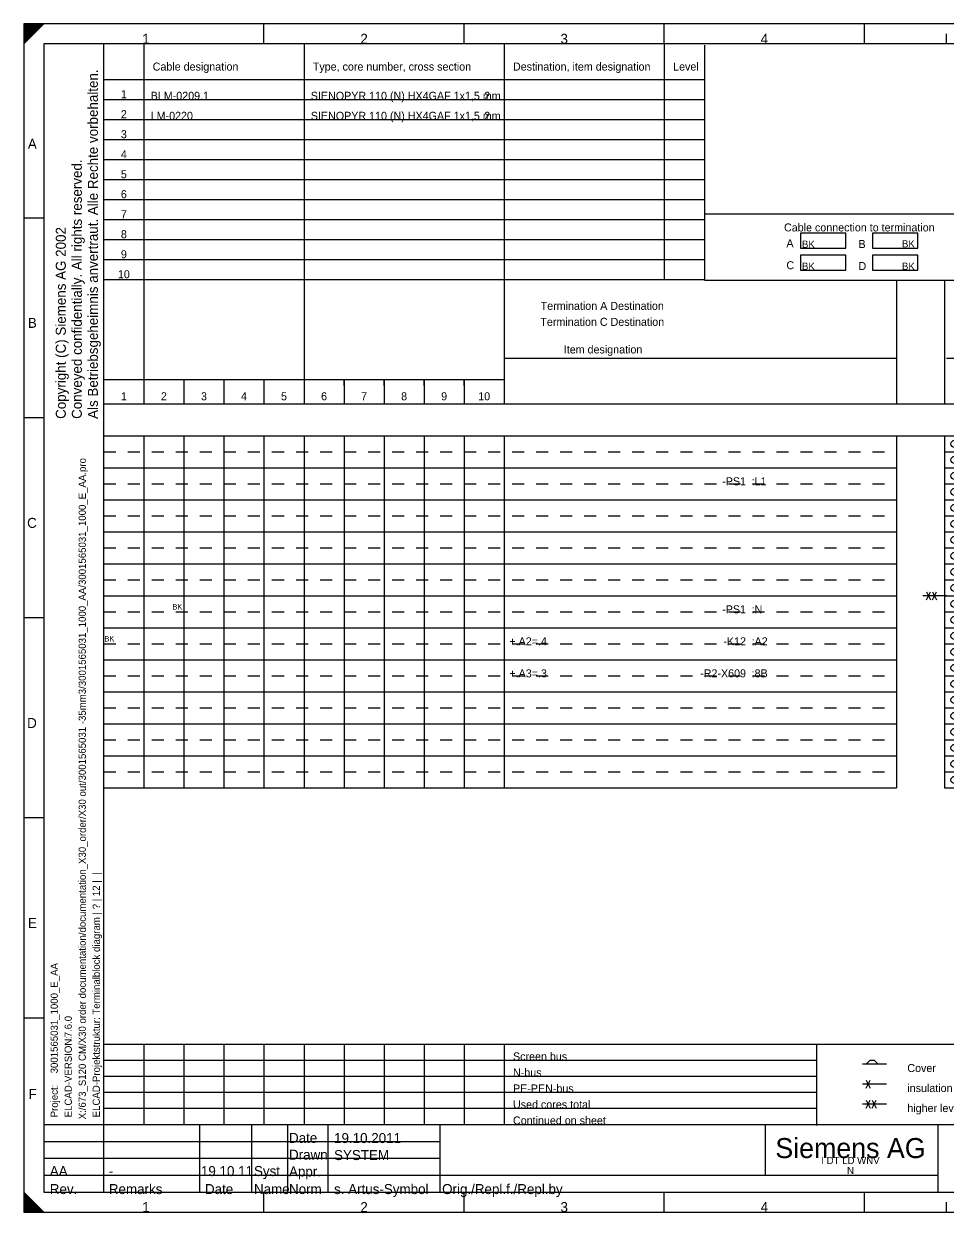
# Model space of a CAD drawing. Extents: x 0 to 420, y 0 to 297.
# Drawn here: x 0 to 230.9, y 0 to 297 of the extents above; entities that cross this region are included whole.
import ezdxf
from ezdxf.enums import TextEntityAlignment as Align

# ---------------------------------------------------------------- set-up
doc = ezdxf.new("R2010")
doc.units = 0
doc.header["$MEASUREMENT"] = 0
doc.linetypes.add('LTY1', pattern=[0])
doc.linetypes.add('LTY4', pattern=[6, 3, -3])
for name, color, linetype in [('GRAFIK', 7, 'LTY1'), ('PEN1', 7, 'LTY1'), ('PEN2', 7, 'LTY1'), ('PEN3', 7, 'LTY1'), ('PEN4', 7, 'LTY1'), ('PEN5', 7, 'LTY1'), ('PEN6', 7, 'LTY1'), ('SF', 7, 'LTY1'), ('SYMBOL', 7, 'LTY1')]:
    doc.layers.add(name, color=color, linetype=linetype)
doc.styles.add('CYRILLIC', font='norm_cy')
doc.styles.add('NORMSCHRIFT', font='normwin')

# ---------------------------------------------------------------- blocks, each defined once
blk = doc.blocks.new('TD_FORM_4_MKD')
at = {"layer": 'PEN1', "linetype": 'LTY1'}
for p, q in [((0, 297), (0, 0)), ((420, 297), (0, 297)), ((0, 297), (0, 292)), ((0, 292), (5, 297)), ((5, 297), (0, 297)), ((0, 297), (5, 297)), ((0, 296.95), (4.95, 296.95)), ((0, 296.9), (4.9, 296.9)), ((0, 296.85), (4.85, 296.85)), ((0, 296.8), (4.8, 296.8)), ((0, 296.75), (4.75, 296.75)), ((0, 296.7), (4.7, 296.7)), ((0, 296.65), (4.65, 296.65)), ((0, 296.6), (4.6, 296.6)), ((0, 296.55), (4.55, 296.55)), ((0, 296.5), (4.5, 296.5)), ((0, 296.45), (4.45, 296.45)), ((0, 296.4), (4.4, 296.4)), ((0, 296.35), (4.35, 296.35)), ((0, 296.3), (4.3, 296.3)), ((0, 296.25), (4.25, 296.25)), ((0, 296.2), (4.2, 296.2)), ((0, 296.15), (4.15, 296.15)), ((0, 296.1), (4.1, 296.1)), ((0, 296.05), (4.05, 296.05)), ((0, 296), (4, 296)), ((0, 295.95), (3.95, 295.95)), ((0, 295.9), (3.9, 295.9)), ((0, 295.85), (3.85, 295.85)), ((0, 295.8), (3.8, 295.8)), ((0, 295.75), (3.75, 295.75)), ((0, 295.7), (3.7, 295.7)), ((0, 295.65), (3.65, 295.65)), ((0, 295.6), (3.6, 295.6)), ((0, 295.55), (3.55, 295.55)), ((0, 295.5), (3.5, 295.5)), ((0, 295.45), (3.45, 295.45)), ((0, 295.4), (3.4, 295.4)), ((0, 295.35), (3.35, 295.35)), ((0, 295.3), (3.3, 295.3)), ((0, 295.25), (3.25, 295.25)), ((0, 295.2), (3.2, 295.2)), ((0, 295.15), (3.15, 295.15)), ((0, 295.1), (3.1, 295.1)), ((0, 295.05), (3.05, 295.05)), ((0, 295), (3, 295)), ((0, 294.95), (2.95, 294.95)), ((0, 294.9), (2.9, 294.9)), ((0, 294.85), (2.85, 294.85)), ((0, 294.8), (2.8, 294.8)), ((0, 294.75), (2.75, 294.75)), ((0, 294.7), (2.7, 294.7)), ((0, 294.65), (2.65, 294.65)), ((0, 294.6), (2.6, 294.6)), ((0, 294.55), (2.55, 294.55)), ((0, 294.5), (2.5, 294.5)), ((0, 294.45), (2.45, 294.45)), ((0, 294.4), (2.4, 294.4)), ((0, 294.35), (2.35, 294.35)), ((0, 294.3), (2.3, 294.3)), ((0, 294.25), (2.25, 294.25)), ((0, 294.2), (2.2, 294.2)), ((0, 294.15), (2.15, 294.15)), ((0, 294.1), (2.1, 294.1)), ((230.5, 292), (230.5, 294.5)), ((0, 294.05), (2.05, 294.05)), ((0, 294), (2, 294)), ((0, 293.95), (1.95, 293.95)), ((0, 293.9), (1.9, 293.9)), ((0, 293.85), (1.85, 293.85)), ((0, 293.8), (1.8, 293.8)), ((0, 293.75), (1.75, 293.75)), ((0, 293.7), (1.7, 293.7)), ((0, 293.65), (1.65, 293.65)), ((0, 293.6), (1.6, 293.6)), ((0, 293.55), (1.55, 293.55)), ((0, 293.5), (1.5, 293.5)), ((0, 293.45), (1.45, 293.45)), ((0, 293.4), (1.4, 293.4)), ((0, 293.35), (1.35, 293.35)), ((0, 293.3), (1.3, 293.3)), ((0, 293.25), (1.25, 293.25)), ((0, 293.2), (1.2, 293.2)), ((0, 293.15), (1.15, 293.15)), ((0, 293.1), (1.1, 293.1)), ((0, 293.05), (1.05, 293.05)), ((0, 293), (1, 293)), ((0, 292.95), (0.95, 292.95)), ((0, 292.9), (0.9, 292.9)), ((0, 292.85), (0.85, 292.85)), ((0, 292.8), (0.8, 292.8)), ((0, 292.75), (0.75, 292.75)), ((0, 292.7), (0.7, 292.7)), ((0, 292.65), (0.65, 292.65)), ((0, 292.6), (0.6, 292.6)), ((0, 292.55), (0.55, 292.55)), ((0, 292.5), (0.5, 292.5)), ((0, 292.45), (0.45, 292.45)), ((0, 292.4), (0.4, 292.4)), ((0, 292.35), (0.35, 292.35)), ((0, 292.3), (0.3, 292.3)), ((0, 292.25), (0.25, 292.25)), ((0, 292.2), (0.2, 292.2)), ((0, 292.15), (0.15, 292.15)), ((0, 292.1), (0.1, 292.1)), ((0, 292.05), (0.05, 292.05)), ((5, 0), (0, 5)), ((0, 5), (0, 0)), ((0, 4.95), (0.05, 4.95)), ((0, 4.9), (0.1, 4.9)), ((0, 4.85), (0.15, 4.85)), ((0, 4.8), (0.2, 4.8)), ((0, 4.75), (0.25, 4.75)), ((0, 4.7), (0.3, 4.7)), ((0, 4.65), (0.35, 4.65)), ((0, 4.6), (0.4, 4.6)), ((0, 4.55), (0.45, 4.55)), ((0, 4.5), (0.5, 4.5)), ((0, 4.45), (0.55, 4.45)), ((0, 4.4), (0.6, 4.4)), ((0, 4.35), (0.65, 4.35)), ((0, 4.3), (0.7, 4.3)), ((0, 4.25), (0.75, 4.25)), ((0, 4.2), (0.8, 4.2)), ((0, 4.15), (0.85, 4.15)), ((0, 4.1), (0.9, 4.1)), ((0, 4.05), (0.95, 4.05)), ((0, 4), (1, 4)), ((0, 3.95), (1.05, 3.95)), ((0, 3.9), (1.1, 3.9)), ((0, 3.85), (1.15, 3.85)), ((0, 3.8), (1.2, 3.8)), ((0, 3.75), (1.25, 3.75)), ((0, 3.7), (1.3, 3.7)), ((0, 3.65), (1.35, 3.65)), ((0, 3.6), (1.4, 3.6)), ((0, 3.55), (1.45, 3.55)), ((0, 3.5), (1.5, 3.5)), ((0, 3.45), (1.55, 3.45)), ((0, 3.4), (1.6, 3.4)), ((0, 3.35), (1.65, 3.35)), ((0, 3.3), (1.7, 3.3)), ((0, 3.25), (1.75, 3.25)), ((0, 3.2), (1.8, 3.2)), ((0, 3.15), (1.85, 3.15)), ((0, 3.1), (1.9, 3.1)), ((0, 3.05), (1.95, 3.05)), ((0, 3), (2, 3)), ((0, 2.95), (2.05, 2.95)), ((0, 2.9), (2.1, 2.9)), ((0, 2.85), (2.15, 2.85)), ((0, 2.8), (2.2, 2.8)), ((0, 2.75), (2.25, 2.75)), ((0, 2.7), (2.3, 2.7)), ((0, 2.65), (2.35, 2.65)), ((0, 2.6), (2.4, 2.6)), ((0, 2.55), (2.45, 2.55)), ((0, 2.5), (2.5, 2.5)), ((0, 2.45), (2.55, 2.45)), ((0, 2.4), (2.6, 2.4)), ((0, 2.35), (2.65, 2.35)), ((0, 2.3), (2.7, 2.3)), ((0, 2.25), (2.75, 2.25)), ((0, 2.2), (2.8, 2.2)), ((0, 2.15), (2.85, 2.15)), ((0, 2.1), (2.9, 2.1)), ((0, 2.05), (2.95, 2.05)), ((0, 2), (3, 2)), ((0, 1.95), (3.05, 1.95)), ((0, 1.9), (3.1, 1.9)), ((0, 1.85), (3.15, 1.85)), ((0, 1.8), (3.2, 1.8)), ((0, 1.75), (3.25, 1.75)), ((0, 1.7), (3.3, 1.7)), ((0, 1.65), (3.35, 1.65)), ((0, 1.6), (3.4, 1.6)), ((0, 1.55), (3.45, 1.55)), ((0, 1.5), (3.5, 1.5)), ((0, 1.45), (3.55, 1.45)), ((0, 1.4), (3.6, 1.4)), ((0, 1.35), (3.65, 1.35)), ((0, 1.3), (3.7, 1.3)), ((0, 1.25), (3.75, 1.25)), ((0, 1.2), (3.8, 1.2)), ((0, 1.15), (3.85, 1.15)), ((0, 1.1), (3.9, 1.1)), ((0, 1.05), (3.95, 1.05)), ((0, 1), (4, 1)), ((0, 0.95), (4.05, 0.95)), ((0, 0.9), (4.1, 0.9)), ((0, 0.85), (4.15, 0.85)), ((0, 0.8), (4.2, 0.8)), ((0, 0.75), (4.25, 0.75)), ((0, 0.7), (4.3, 0.7)), ((0, 0.65), (4.35, 0.65)), ((0, 0.6), (4.4, 0.6)), ((0, 0.55), (4.45, 0.55)), ((0, 0.5), (4.5, 0.5)), ((0, 0.45), (4.55, 0.45)), ((0, 0.4), (4.6, 0.4)), ((0, 0.35), (4.65, 0.35)), ((0, 0.3), (4.7, 0.3)), ((0, 0.25), (4.75, 0.25)), ((0, 0.2), (4.8, 0.2)), ((0, 0.15), (4.85, 0.15)), ((0, 0.1), (4.9, 0.1)), ((0, 0.05), (4.95, 0.05)), ((0, 0), (420, 0)), ((0, 0), (5, 0)), ((230.5, 0), (230.5, 2.5)), ((230.5, 0), (230.5, 2.5))]:
    blk.add_line(p, q, dxfattribs=at)
at = {"layer": 'PEN5', "linetype": 'LTY1'}
for p, q in [((415, 292), (5, 292)), ((5, 292), (5, 5)), ((20, 21.9), (20, 292)), ((20, 21.9), (20, 292)), ((5, 21.9), (415, 21.9)), ((5, 21.9), (415, 21.9)), ((5, 5), (415, 5))]:
    blk.add_line(p, q, dxfattribs=at)
at = {"layer": 'PEN6', "linetype": 'LTY1'}
for p, q in [((60, 292), (60, 297)), ((110, 292), (110, 297)), ((160, 292), (160, 297)), ((210, 292), (210, 297)), ((5, 248.4), (0, 248.4)), ((5, 198.5), (0, 198.5)), ((5, 148.5), (0, 148.5)), ((5, 98.5), (0, 98.5)), ((5, 48.5), (0, 48.5)), ((20, 5), (20, 21.9)), ((44, 5), (44, 21.9)), ((57, 5), (57, 21.9)), ((65.9, 21.9), (65.9, 5)), ((76, 5), (76, 21.9)), ((103.95, 21.9), (103.95, 5)), ((185.2, 21.9), (185.2, 9.25)), ((228.35, 21.9), (228.35, 5)), ((5, 17.68), (103.92, 17.68)), ((5, 13.45), (103.92, 13.45)), ((5, 9.2), (228.35, 9.2)), ((60, 0), (60, 5)), ((110, 0), (110, 5)), ((160, 0), (160, 5)), ((210, 0), (210, 5))]:
    blk.add_line(p, q, dxfattribs=at)
at = {"layer": 'PEN2', "style": 'NORMSCHRIFT'}
for s, p in [('1', (30.5, 292)), ('2', (85, 292)), ('3', (135, 292)), ('4', (185, 292)), ('1', (30.5, 0)), ('2', (85, 0)), ('3', (135, 0)), ('4', (185, 0))]:
    blk.add_text(s, height=2.5, dxfattribs=at).set_placement(p, align=Align.CENTER)
for s, p in [('Als Betriebsgeheimnis anvertraut. Alle Rechte vorbehalten.', (18.5, 198.25)), ('Conveyed confidentially. All rights reserved.', (14.5, 198.25))]:
    blk.add_text(s, height=2.5, rotation=90, dxfattribs=at).set_placement(p)
for s, p in [('A', (3.25, 265.75)), ('B', (3.25, 221)), ('C', (3.25, 171)), ('D', (3.25, 121)), ('E', (3.25, 71)), ('F', (3.25, 28.25))]:
    blk.add_text(s, height=2.5, dxfattribs=at).set_placement(p, align=Align.RIGHT)
for s, p in [('Date', (66.25, 17.3)), ('Drawn', (66.25, 13.1)), ('Appr.', (66.25, 8.9)), ('Rev.', (6.5, 4.5)), ('Remarks', (21.25, 4.5)), ('Date', (45.25, 4.5)), ('Name', (57.5, 4.5)), ('Norm', (66.25, 4.5))]:
    blk.add_text(s, height=2.5, dxfattribs=at).set_placement(p)
at = {"layer": 'PEN2', "style": 'NORMSCHRIFT', "flags": 8}
blk.add_attdef('CODE_178', (10.5, 198.25), '', height=2.5, rotation=90, dxfattribs=at)
for tag, p in [('CODE_1003', (411.25, 24)), ('CODE_1003', (396.5, 17.25)), ('CODE_1003', (396.55, 13)), ('CODE_512', (294.25, 6.7)), ('CODE_71', (407.75, 4.5))]:
    blk.add_attdef(tag, text='', height=2.5, dxfattribs=at).set_placement(p, align=Align.RIGHT)
for tag, p in [('CODE_520', (6.5, 17.25)), ('CODE_521', (21.25, 17.25)), ('CODE_522', (44.25, 17.25)), ('CODE_523', (57.5, 17.25)), ('CODE_170', (77.5, 17.25)), ('CODE_67', (106.75, 17.25)), ('CODE_66', (231.25, 17.25)), ('CODE_505', (299.25, 17.2)), ('CODE_1003', (370, 17.25)), ('CODE_1003', (398.5, 17.25)), ('CODE_524', (6.5, 13)), ('CODE_525', (21.25, 13)), ('CODE_526', (44.25, 13)), ('CODE_527', (57.5, 13)), ('CODE_171', (77.5, 13)), ('CODE_175', (106.75, 13)), ('CODE_557', (231.25, 13)), ('CODE_506', (299.25, 13.2)), ('CODE_1003', (370.05, 13)), ('CODE_528', (6.5, 9)), ('CODE_529', (21.25, 9)), ('CODE_530', (44.25, 9)), ('CODE_531', (57.5, 9)), ('CODE_172', (77.5, 9)), ('CODE_176', (106.75, 9)), ('CODE_166', (231.25, 9)), ('CODE_532', (297.75, 8.5)), ('CODE_534', (307.75, 8.5)), ('CODE_536', (321.75, 8.5)), ('CODE_68', (337.25, 6.5)), ('CODE_62', (408.25, 9)), ('CODE_70', (408.25, 9)), ('CODE_173', (77.5, 4.5)), ('CODE_73', (104.5, 4.5)), ('CODE_533', (297.75, 4.5)), ('CODE_535', (307.75, 4.5)), ('CODE_537', (321.75, 4.5))]:
    blk.add_attdef(tag, p, '', height=2.5, dxfattribs=at)
for tag, p in [('CODE_554', (362.8, 17.2)), ('CODE_507', (316, 6.5))]:
    blk.add_attdef(tag, text='', height=2.5, dxfattribs=at).set_placement(p, align=Align.CENTER)
at = {"layer": 'PEN4', "style": 'NORMSCHRIFT'}
for s, p in [('ELCAD-VERSION:', (12, 23.68)), ('Project:', (8.5, 23.68))]:
    blk.add_text(s, height=1.8, rotation=90, dxfattribs=at).set_placement(p)
at = {"layer": 'PEN4', "style": 'NORMSCHRIFT', "flags": 8}
for tag, p, height in [('CODE_51', (248.2, 283), 2), ('CODE_51', (304.2, 283), 2), ('CODE_51', (360.2, 283), 2), ('CODE_51', (248.2, 278), 2), ('CODE_51', (304.2, 278), 2), ('CODE_51', (360.2, 278), 2), ('CODE_51', (248.2, 273), 2), ('CODE_51', (304.2, 273), 2), ('CODE_51', (360.2, 273), 2), ('CODE_51', (248.2, 268), 2), ('CODE_51', (304.2, 268), 2), ('CODE_51', (360.2, 268), 2), ('CODE_51', (248.2, 263), 2), ('CODE_51', (304.2, 263), 2), ('CODE_51', (360.2, 263), 2), ('CODE_51', (248.2, 258), 2), ('CODE_51', (304.2, 258), 2), ('CODE_51', (360.2, 258), 2), ('CODE_51', (248.2, 253), 2), ('CODE_51', (304.2, 253), 2), ('CODE_51', (360.2, 253), 2), ('CODE_51', (248.2, 248), 2), ('CODE_51', (304.2, 248), 2), ('CODE_51', (360.2, 248), 2), ('CODE_51', (248.2, 243), 2), ('CODE_51', (304.2, 243), 2), ('CODE_51', (360.2, 243), 2), ('CODE_51', (248.2, 238), 2), ('CODE_51', (304.2, 238), 2), ('CODE_51', (360.2, 238), 2), ('CODE_76', (231.18, 5.2), 1.8), ('CODE_180', (262.68, 5.2), 1.8)]:
    blk.add_attdef(tag, p, '', height=height, dxfattribs=at)
for tag, p in [('CODE_189', (12, 43.67)), ('CODE_179', (8.5, 34.67)), ('CODE_2407', (15.5, 23.18)), ('CODE_64', (19, 23.68)), ('CODE_60', (19, 23.68)), ('CODE_63', (19, 23.68)), ('CODE_61', (19, 23.68)), ('CODE_57', (19, 23.68))]:
    blk.add_attdef(tag, p, '', height=1.8, rotation=90, dxfattribs=at)
for tag, p in [('CODE_508', (206.5, 12)), ('CODE_509', (206.5, 9.5))]:
    blk.add_attdef(tag, text='', height=1.8, dxfattribs=at).set_placement(p, align=Align.CENTER)
blk = doc.blocks.new('FB-SIE1')
at = {"layer": 'PEN3', "style": 'NORMSCHRIFT'}
blk.add_text('Siemens AG', height=5, dxfattribs=at).set_placement((0, -5), align=Align.CENTER)
blk = doc.blocks.new('TD_FORM_4-GRM')
at = {"layer": 'PEN1', "linetype": 'LTY1'}
for p, q in [((244, 291.65), (244, 232.95)), ((244, 249.45), (170, 249.45)), ((170, 232.95), (415, 232.95)), ((120, 213.4), (169, 213.4)), ((169, 213.4), (217.8, 213.4)), ((230.5, 213.4), (415, 213.4)), ((120, 208), (20, 208)), ((20, 202), (415, 202)), ((20, 42), (257, 42)), ((257, 42), (415, 42))]:
    blk.add_line(p, q, dxfattribs=at)
at = {"layer": 'PEN3', "linetype": 'LTY1'}
for p, q in [((170, 291.65), (170, 232.9)), ((365, 232.5), (365, 202))]:
    blk.add_line(p, q, dxfattribs=at)
at = {"layer": 'PEN4', "linetype": 'LTY1'}
for p, q in [((30, 292), (30, 202)), ((70, 292), (70, 202)), ((120, 292), (120, 202)), ((160, 292), (160, 232.9)), ((170, 283), (20, 283)), ((247, 283), (300, 283)), ((303, 283), (356, 283)), ((359, 283), (412, 283)), ((170, 278), (20, 278)), ((247, 278), (300, 278)), ((303, 278), (356, 278)), ((359, 278), (412, 278)), ((170, 273), (20, 273)), ((247, 273), (300, 273)), ((303, 273), (356, 273)), ((359, 273), (412, 273)), ((170, 268), (20, 268)), ((247, 268), (300, 268)), ((303, 268), (356, 268)), ((359, 268), (412, 268)), ((170, 263), (20, 263)), ((247, 263), (300, 263)), ((303, 263), (356, 263)), ((359, 263), (412, 263)), ((170, 258), (20, 258)), ((247, 258), (300, 258)), ((303, 258), (356, 258)), ((359, 258), (412, 258)), ((170, 253), (20, 253)), ((247, 253), (300, 253)), ((303, 253), (356, 253)), ((359, 253), (412, 253)), ((170, 248), (20, 248)), ((247, 248), (300, 248)), ((303, 248), (356, 248)), ((359, 248), (412, 248)), ((194, 244.65), (194, 240.95)), ((205.3, 244.65), (194, 244.65)), ((205.3, 240.95), (205.3, 244.65)), ((212, 244.65), (212, 240.95)), ((223.3, 244.65), (212, 244.65)), ((223.3, 240.95), (223.3, 244.65)), ((170, 243), (20, 243)), ((194, 240.95), (205.3, 240.95)), ((212, 240.95), (223.3, 240.95)), ((247, 243), (300, 243)), ((303, 243), (356, 243)), ((359, 243), (412, 243)), ((170, 238), (20, 238)), ((194, 239.15), (194, 235.45)), ((205.3, 239.15), (194, 239.15)), ((205.3, 235.45), (205.3, 239.15)), ((212, 239.15), (212, 235.45)), ((223.3, 239.15), (212, 239.15)), ((223.3, 235.45), (223.3, 239.15)), ((247, 238), (300, 238)), ((303, 238), (356, 238)), ((359, 238), (412, 238)), ((194, 235.45), (205.3, 235.45)), ((212, 235.45), (223.3, 235.45)), ((170, 233), (20, 233)), ((218, 232.95), (218, 202)), ((230, 232.95), (230, 202)), ((260, 232.95), (260, 202)), ((272, 232.95), (272, 202)), ((272, 232.95), (272, 202)), ((250, 213.4), (250, 202)), ((40, 208), (40, 208)), ((40, 208), (40, 202)), ((50, 208), (50, 208)), ((50, 208), (50, 202)), ((60, 208), (60, 208)), ((60, 208), (60, 202)), ((80, 206.55), (80, 208)), ((80, 208), (80, 202)), ((90, 206.55), (90, 208)), ((90, 208), (90, 202)), ((100, 206.55), (100, 208)), ((100, 208), (100, 202)), ((110, 206.55), (110, 208)), ((110, 208), (110, 202)), ((30, 42), (30, 21.9)), ((40, 42), (40, 21.9)), ((50, 42), (50, 21.9)), ((60, 42), (60, 21.9)), ((70, 42), (70, 21.9)), ((80, 42), (80, 21.9)), ((90, 42), (90, 21.9)), ((100, 42), (100, 21.9)), ((110, 42), (110, 21.9)), ((120, 42), (120, 21.9)), ((198, 42), (198, 26)), ((20, 38), (198, 38)), ((20, 34), (198, 34)), ((20, 30), (198, 30)), ((20, 26), (198, 26)), ((198, 26.15), (198, 21.65))]:
    blk.add_line(p, q, dxfattribs=at)
at = {"layer": 'PEN4', "style": 'NORMSCHRIFT'}
for s, height, p in [('Terminal', 2, (247.2, 287.3)), ('Line-up type', 2, (303.2, 287.3)), ('Type of wiring', 2, (359.2, 287.3)), ('Cable designation', 2, (32.2, 285.3)), ('Type, core number, cross section', 2, (72.2, 285.3)), ('Destination, item designation', 2, (122.2, 285.3)), ('Level', 2, (162.2, 285.3)), ('Cable connection to termination', 2, (189.9, 245.1)), ('A', 2, (190.5, 241.15)), ('BK', 1.8, (194.38, 241)), ('B', 2, (208.5, 240.95)), ('C', 2, (190.5, 235.65)), ('BK', 1.8, (194.38, 235.5)), ('D', 2, (208.5, 235.45)), ('Screen bus', 2, (122.2, 37.9)), ('N-bus', 2, (122.2, 33.9)), ('PE-PEN-bus', 2, (122.2, 29.9)), ('Used cores total', 2, (122.2, 25.9)), ('Continued on sheet', 2, (122.2, 21.9))]:
    blk.add_text(s, height=height, dxfattribs=at).set_placement(p)
for s, p in [('1', (25, 278.4)), ('2', (25, 273.4)), ('3', (25, 268.4)), ('4', (25, 263.4)), ('5', (25, 258.4)), ('6', (25, 253.4)), ('7', (25, 248.4)), ('8', (25, 243.4)), ('9', (25, 238.4)), ('10', (25, 233.4)), ('Termination A Destination', (144.5, 225.5)), ('Terminal strip', (245, 225.5)), ('Termination B Destination', (294.7, 225.6)), ('Termination C Destination', (144.5, 221.5)), ('Termination D Destination', (294.7, 221.6)), ('Item designation', (144.7, 214.6)), ('Item designation', (294.7, 214.6)), ('Link', (240, 208.5)), ('Term.-', (255, 208.5)), ('No', (255, 204.5)), ('1', (25, 202.9)), ('2', (35, 202.9)), ('3', (45, 202.9)), ('4', (55, 202.9)), ('5', (65, 202.9)), ('6', (75, 202.9)), ('7', (85, 202.9)), ('8', (95, 202.9)), ('9', (105, 202.9)), ('10', (115, 202.9))]:
    blk.add_text(s, height=2, dxfattribs=at).set_placement(p, align=Align.CENTER)
for p in [(222.57, 241.1), (222.57, 235.5)]:
    blk.add_text('BK', height=1.8, dxfattribs=at).set_placement(p, align=Align.RIGHT)
blk = doc.blocks.new('TD_FORM-G-ERL1')
at = {"layer": 'PEN2', "linetype": 'LTY1'}
for p, q in [((-81.1, 5), (-80.1, 6)), ((-80.1, 6), (-79.1, 6)), ((-79.1, 6), (-78.1, 5)), ((-76, 5), (-82, 5)), ((-76, 0), (-82, 0)), ((-81.1, 1), (-80.1, -1)), ((-81.1, -1), (-80.1, 1)), ((-76, -5), (-82, -5)), ((-81.1, -4), (-80.1, -6)), ((-81.1, -6), (-80.1, -4)), ((-79.6, -4), (-78.6, -6)), ((-79.6, -6), (-78.6, -4))]:
    blk.add_line(p, q, dxfattribs=at)
at = {"layer": 'PEN4', "style": 'NORMSCHRIFT'}
for s, p in [('Cover', (-70.8, 3)), ('insulation plate', (-70.8, -2)), ('higher level insulation plate', (-70.8, -7))]:
    blk.add_text(s, height=2, dxfattribs=at).set_placement(p)
blk = doc.blocks.new('TD_FORM-LEIM')
at = {"layer": 'PEN4', "linetype": 'LTY1'}
for p, q in [((-225, 2), (170, 2)), ((-225, -6), (170, -6))]:
    blk.add_line(p, q, dxfattribs=at)
at = {"layer": 'PEN2', "style": 'NORMSCHRIFT', "flags": 8}
blk.add_attdef('CODE_306', text='', height=2.5, dxfattribs=at).set_placement((-0.25, -5), align=Align.CENTER)
blk = doc.blocks.new('TD_FORM-ZEI_2MD')
at = {"layer": 'PEN3', "linetype": 'LTY1'}
blk.add_line((105, 4), (105, -4), dxfattribs=at)
at = {"layer": 'PEN4', "linetype": 'LTY1'}
for p, q in [((-230, 4), (-230, -4.1)), ((-220, 4), (-220, -4.1)), ((-210, 4), (-210, -4.1)), ((-200, 4), (-200, -4.1)), ((-190, 4), (-190, -4.1)), ((-180, 4), (-180, -4.1)), ((-170, 4), (-170, -4.1)), ((-160, 4), (-160, -4.1)), ((-150, 4), (-150, -4.1)), ((-140, 4), (-140, -4.1)), ((-42, 3.95), (-42, -4)), ((-30, 3.95), (-30, -4)), ((-25, 4), (-25, -4)), ((-15, 4), (-15, -4)), ((-10, 4), (-10, -4)), ((0, 3.95), (0, -4)), ((12, 3.95), (12, -4)), ((12, 3.95), (12, -4)), ((-240, -4), (-42, -4)), ((-30, -4), (0, -4)), ((12, -4), (155, -4))]:
    blk.add_line(p, q, dxfattribs=at)
at = {"layer": 'PEN4', "linetype": 'LTY4'}
for p, q in [((-20, 4), (-20, -4)), ((-240, 0), (-42, 0)), ((-30, 0), (0, 0)), ((12, 0), (155, 0))]:
    blk.add_line(p, q, dxfattribs=at)
at = {"layer": 'PEN4', "linetype": 'LTY1'}
for centre in [(-27.5, 2), (-27.5, -2)]:
    blk.add_circle(centre, 0.9, dxfattribs=at)
at = {"layer": 'PEN4', "style": 'NORMSCHRIFT', "flags": 8}
for tag, p in [('CODE_601', (-43.6, -0.3)), ('CODE_21', (-2.6, -0.25)), ('CODE_41', (9.8, -0.25)), ('CODE_602', (103.4, -0.3)), ('CODE_603', (-43.6, -4.3)), ('CODE_604', (103.4, -4.3))]:
    blk.add_attdef(tag, text='', height=2, dxfattribs=at).set_placement(p, align=Align.RIGHT)
for tag, p in [('CODE_23', (-40.7, -0.25)), ('CODE_10', (105.7, 0))]:
    blk.add_attdef(tag, p, '', height=2, dxfattribs=at)
blk = doc.blocks.new('TD_FORM-ZE2')
at = {"layer": 'PEN4', "style": 'NORMSCHRIFT', "flags": 8}
for tag, p in [('CODE_1003', (1.3, -0.35)), ('CODE_1003', (18.1, -0.35)), ('CODE_10021', (61.8, -0.35)), ('CODE_1003', (61.8, -0.35))]:
    blk.add_attdef(tag, p, '', height=2, dxfattribs=at)
blk.add_attdef('CODE_10004', text='', height=2, dxfattribs=at).set_placement((60.4, -0.35), align=Align.RIGHT)
blk = doc.blocks.new('TD_FORM-G-AT')
at = {"layer": 'PEN2', "linetype": 'LTY1'}
for p, q in [((0, 0), (-6, 0)), ((-5.1, 1), (-4.1, -1)), ((-5.1, -1), (-4.1, 1)), ((-3.6, 1), (-2.6, -1)), ((-3.6, -1), (-2.6, 1))]:
    blk.add_line(p, q, dxfattribs=at)
blk = doc.blocks.new('TD_FORM-ADER')
at = {"layer": 'PEN4', "style": 'NORMSCHRIFT', "flags": 8}
for tag, height, p in [('CODE_651', 2, (-0.6, -0.3)), ('CODE_1003', 1.4, (4.6, 0.6)), ('CODE_1003', 1.5, (4.55, -3.5))]:
    blk.add_attdef(tag, text='', height=height, dxfattribs=at).set_placement(p, align=Align.RIGHT)
for p in [(-4.875, 0.6), (-4.875, -3.4)]:
    blk.add_attdef('CODE_1003', p, '', height=1.4, dxfattribs=at)
blk = doc.blocks.new('TD_FORM-KE')
at = {"layer": 'PEN4', "style": 'NORMSCHRIFT', "flags": 8}
for tag, p in [('CODE_365', (1.7, -2)), ('CODE_1003', (41.7, -2)), ('CODE_51', (91.7, -2)), ('CODE_51', (131.7, -2))]:
    blk.add_attdef(tag, p, '', height=2, dxfattribs=at)

msp = doc.modelspace()

# ---------------------------------------------------------------- block references
at = {"layer": 'GRAFIK'}
for name, p in [('TD_FORM_4-GRM', (0, 0)), ('TD_FORM-G-AT', (230.6, 154)), ('TD_FORM-G-ERL1', (291.5, 32)), ('FB-SIE1', (206.5, 18.5))]:
    msp.add_blockref(name, p, dxfattribs=at)
at = {"layer": 'SF'}
ref = msp.add_blockref('TD_FORM_4_MKD', (0, 0), dxfattribs=at)
ref.add_attrib('CODE_170', '19.10.2011', (77.5, 17.25), dxfattribs={"layer": 'PEN2', "height": 2.5, "style": 'NORMSCHRIFT', "flags": 8})
ref.add_attrib('CODE_171', 'SYSTEM', (77.5, 13), dxfattribs={"layer": 'PEN2', "height": 2.5, "style": 'NORMSCHRIFT', "flags": 8})
ref.add_attrib('CODE_173', 's. Artus-Symbol', (77.5, 4.5), dxfattribs={"layer": 'PEN2', "height": 2.5, "style": 'NORMSCHRIFT', "flags": 8})
ref.add_attrib('CODE_179', '3001565031_1000_E_AA', (8.5, 34.675), dxfattribs={"layer": 'PEN4', "height": 1.8, "rotation": 90, "style": 'NORMSCHRIFT', "flags": 8})
ref.add_attrib('CODE_189', '7.6.0', (12, 43.675), dxfattribs={"layer": 'PEN4', "height": 1.8, "rotation": 90, "style": 'NORMSCHRIFT', "flags": 8})
ref.add_attrib('CODE_508', 'I DT LD WNV', dxfattribs={"layer": 'PEN4', "height": 1.8, "style": 'NORMSCHRIFT', "flags": 8}).set_placement((206.5, 12), align=Align.CENTER)
ref.add_attrib('CODE_509', 'N', dxfattribs={"layer": 'PEN4', "height": 1.8, "style": 'NORMSCHRIFT', "flags": 8}).set_placement((206.5, 9.5), align=Align.CENTER)
ref.add_attrib('CODE_528', 'AA', (6.5, 9), dxfattribs={"layer": 'PEN2', "height": 2.5, "style": 'NORMSCHRIFT', "flags": 8})
ref.add_attrib('CODE_529', '-', (21.25, 9), dxfattribs={"layer": 'PEN2', "height": 2.5, "style": 'NORMSCHRIFT', "flags": 8})
ref.add_attrib('CODE_530', '19.10.11', (44.25, 9), dxfattribs={"layer": 'PEN2', "height": 2.5, "style": 'NORMSCHRIFT', "flags": 8})
ref.add_attrib('CODE_531', 'Syst.', (57.5, 9), dxfattribs={"layer": 'PEN2', "height": 2.5, "style": 'NORMSCHRIFT', "flags": 8})
at = {"layer": 'SYMBOL'}
for name, p, values in [('TD_FORM-KE', (30, 280), {'CODE_365': 'BLM-0209.1'}), ('TD_FORM-KE', (30, 275), {'CODE_365': 'LM-0220'}), ('TD_FORM-LEIM', (245, 200), {'CODE_306': '-X40'}), ('TD_FORM-ZEI_2MD', (260, 190), {'CODE_21': 'PE', 'CODE_10': '/11.6'}), ('TD_FORM-ZEI_2MD', (260, 182), {'CODE_21': '11', 'CODE_602': 'L1', 'CODE_10': '/11.3'}), ('TD_FORM-ZE2', (120, 182), {'CODE_10004': '-PS1'}), ('TD_FORM-ZEI_2MD', (260, 174), {'CODE_21': '12', 'CODE_10': '/11.3'}), ('TD_FORM-ZEI_2MD', (260, 166), {'CODE_21': '13', 'CODE_10': '/11.3'}), ('TD_FORM-ZEI_2MD', (260, 158), {'CODE_21': '14', 'CODE_10': '/11.4'}), ('TD_FORM-ZEI_2MD', (260, 150), {'CODE_21': '15', 'CODE_602': 'N', 'CODE_10': '/11.4'}), ('TD_FORM-ZE2', (120, 150), {'CODE_10004': '-PS1'}), ('TD_FORM-ZEI_2MD', (260, 142), {'CODE_21': '16', 'CODE_10': '/11.4'}), ('TD_FORM-ZEI_2MD', (260, 134), {'CODE_21': '17', 'CODE_10': '/11.5'}), ('TD_FORM-ZEI_2MD', (260, 126), {'CODE_21': '18', 'CODE_10': '/11.5'}), ('TD_FORM-ZEI_2MD', (260, 118), {'CODE_21': '19', 'CODE_10': '/11.5'}), ('TD_FORM-ZEI_2MD', (260, 110), {'CODE_21': '20', 'CODE_10': '/11.5'})]:
    msp.add_blockref(name, p, dxfattribs=at).add_auto_attribs(values)
ref = msp.add_blockref('TD_FORM-ADER', (35, 150), dxfattribs=at)
ref.add_attrib('CODE_1003', 'BK', dxfattribs={"layer": 'PEN4', "height": 1.4, "style": 'NORMSCHRIFT', "flags": 8}).set_placement((39.6, 150.6), align=Align.RIGHT)
ref = msp.add_blockref('TD_FORM-ADER', (25, 142), dxfattribs=at)
ref.add_attrib('CODE_1003', 'BK', (20.125, 142.6), dxfattribs={"layer": 'PEN4', "height": 1.4, "style": 'NORMSCHRIFT', "flags": 8})
ref = msp.add_blockref('TD_FORM-ADER', (25, 142), dxfattribs=at)
ref.add_attrib('CODE_1003', 'BK', (20.125, 142.6), dxfattribs={"layer": 'PEN4', "height": 1.4, "style": 'NORMSCHRIFT', "flags": 8})
ref = msp.add_blockref('TD_FORM-ADER', (25, 142), dxfattribs=at)
ref.add_attrib('CODE_1003', 'BK', (20.125, 142.6), dxfattribs={"layer": 'PEN4', "height": 1.4, "style": 'NORMSCHRIFT', "flags": 8})
ref = msp.add_blockref('TD_FORM-ZE2', (120, 142), dxfattribs=at)
ref.add_attrib('CODE_10004', '-K12', dxfattribs={"layer": 'PEN4', "height": 2, "style": 'NORMSCHRIFT', "flags": 8}).set_placement((180.4, 141.65), align=Align.RIGHT)
ref.add_attrib('CODE_1003', '+.A2=.4', (121.3, 141.65), dxfattribs={"layer": 'PEN4', "height": 2, "style": 'NORMSCHRIFT', "flags": 8})
ref = msp.add_blockref('TD_FORM-ZE2', (120, 134), dxfattribs=at)
ref.add_attrib('CODE_10004', '-R2-X609', dxfattribs={"layer": 'PEN4', "height": 2, "style": 'NORMSCHRIFT', "flags": 8}).set_placement((180.4, 133.65), align=Align.RIGHT)
ref.add_attrib('CODE_1003', '+.A3=.3', (121.3, 133.65), dxfattribs={"layer": 'PEN4', "height": 2, "style": 'NORMSCHRIFT', "flags": 8})

# ---------------------------------------------------------------- texts
at = {"layer": 'PEN2', "style": 'NORMSCHRIFT'}
msp.add_text('Copyright (C) Siemens AG 2002', height=2.5, rotation=90, dxfattribs=at).set_placement((10.5, 198.25))
msp.add_text('Orig./Repl.f./Repl.by  ', height=2.5, dxfattribs=at).set_placement((104.5, 4.5))
at = {"layer": 'PEN4'}
for s, style, p in [('SIENOPYR 110 (N) HX4GAF 1x1,5 mm', 'NORMSCHRIFT', (71.7, 278)), ('2', 'CYRILLIC', (115, 278)), ('SIENOPYR 110 (N) HX4GAF 1x1,5 mm', 'NORMSCHRIFT', (71.7, 273)), ('2', 'CYRILLIC', (115, 273)), (':L1', 'NORMSCHRIFT', (181.8, 181.65)), (':N', 'NORMSCHRIFT', (181.8, 149.65)), (':A2', 'NORMSCHRIFT', (181.8, 141.65)), (':8B', 'NORMSCHRIFT', (181.8, 133.65))]:
    msp.add_text(s, height=2, dxfattribs=dict(at, style=style)).set_placement(p)
at = {"layer": 'PEN4', "style": 'NORMSCHRIFT'}
for s, p in [('X:/673_S120 CM/X30 order documentation/documentation_X30_order/X30 out/3001565031 -35mm3/3001565031_1000_AA/3001565031_1000_E_AA.pro', (15.5, 23.175)), ('ELCAD-Projektstruktur: Terminalblock diagram | ? | 12 |  | ', (19, 23.675))]:
    msp.add_text(s, height=1.8, rotation=90, dxfattribs=at).set_placement(p)

doc.saveas('drawing.dxf')
